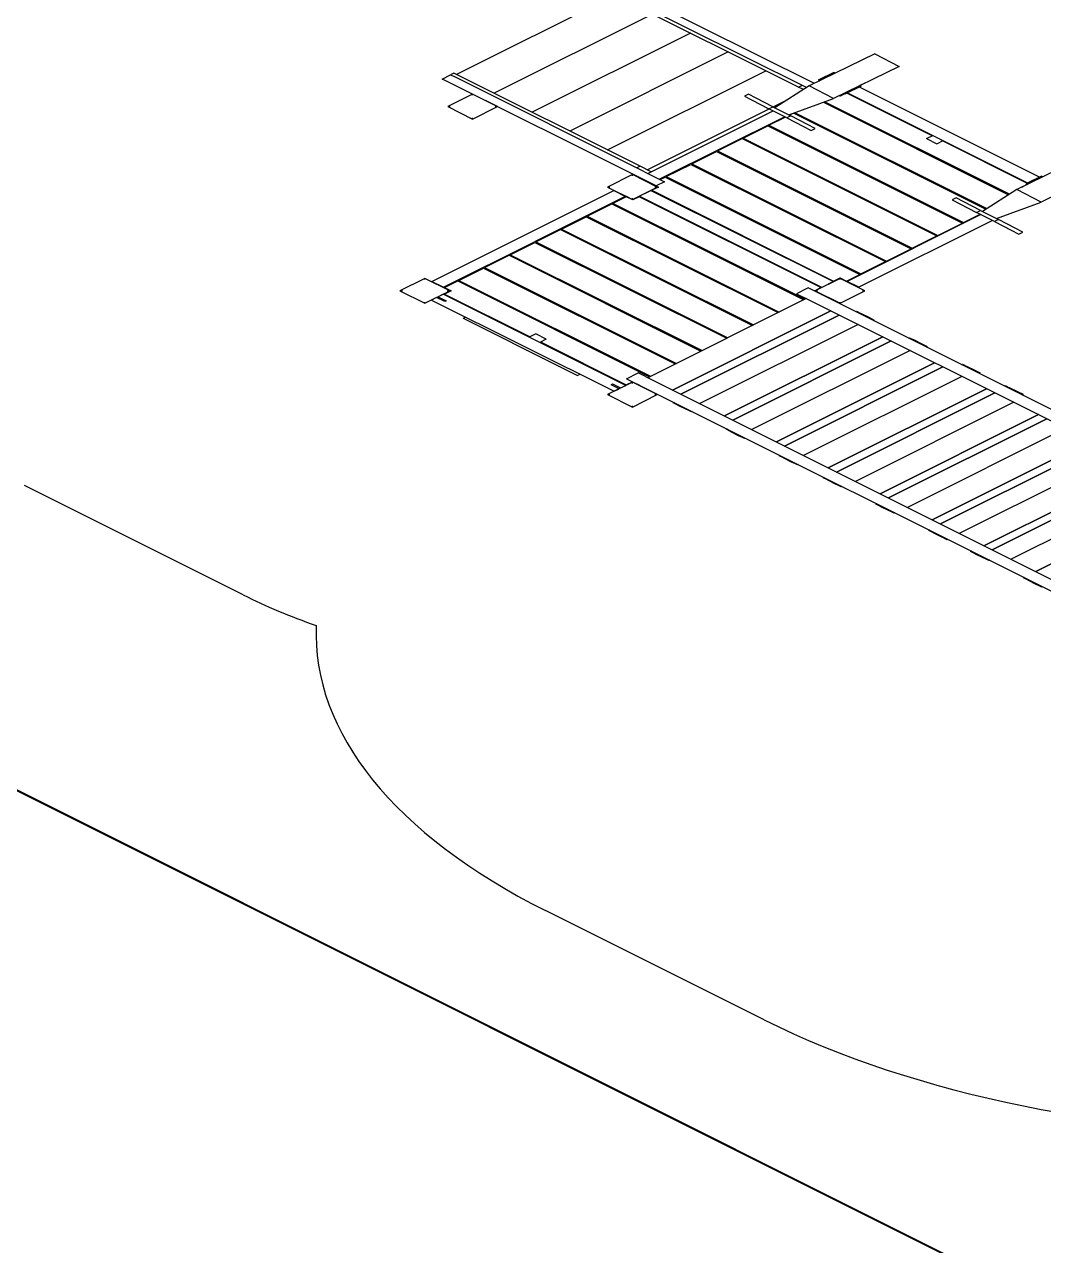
# Model space of a CAD drawing. Header units: millimetres. Extents: x 29838256 to 30236675, y -914750 to -833241.
# Drawn here: x 29965117 to 29967895, y -841196 to -837868 of the extents above; entities that cross this region are included whole.
import ezdxf

# ---------------------------------------------------------------- set-up
doc = ezdxf.new("R2010")
doc.units = ezdxf.units.MM
doc.header["$LTSCALE"] = 600
doc.header["$MEASUREMENT"] = 0
doc.layers.add('e-plan', color=9, linetype='CONTINUOUS')

msp = doc.modelspace()

# ---------------------------------------------------------------- linework, layer by layer
at = {"layer": 'e-plan', "extrusion": (0, -0.866025, 0.5)}
for p, q in [((29967269.9, -838028.3, 36301.1), (29966760.4, -837773.5, 36742.3)), ((29966726.1, -837788.2, 36716.8), (29966294.7, -838004, 36343.2)), ((29967226.8, -838038.6, 36283.2), (29966719.2, -837784.8, 36722.8)), ((29967248.1, -838040, 36280.7), (29966737.8, -837784.9, 36722.7)), ((29966829.1, -837839.7, 36627.6), (29966397.7, -838055.4, 36254)), ((29966932.1, -837891.2, 36538.5), (29966500.7, -838106.9, 36164.8)), ((29967035.1, -837942.7, 36449.3), (29966603.7, -838158.4, 36075.7)), ((29967434.6, -837947.9, 36440.3), (29967255.6, -838035.2, 36289)), ((29967434.6, -837947.9, 36440.3), (29967500.9, -837981.9, 36381.4)), ((29966256, -838016.4, 36321.6), (29966278.6, -838005.1, 36341.2)), ((29966287.8, -838000.5, 36349.2), (29966278.6, -838005.1, 36341.2)), ((29966278.6, -838005.1, 36341.2), (29966288, -838009.8, 36333.1)), ((29966795.4, -838254.3, 35909.6), (29966287.8, -838000.5, 36349.2)), ((29966806.9, -838269.2, 35883.7), (29966288, -838009.8, 36333.1)), ((29966706.6, -838209.9, 35986.5), (29967138, -837994.2, 36360.1)), ((29967323.3, -837998.3, 36352.9), (29967280.4, -838019.3, 36316.6)), ((29967500.9, -837981.9, 36381.4), (29967322, -838069.2, 36230.1)), ((29967327.2, -838000.3, 36349.5), (29967323.3, -837998.3, 36352.9)), ((29966265.3, -838021.1, 36313.5), (29966256, -838016.4, 36321.6)), ((29966784.3, -838280.5, 35864.1), (29966265.3, -838021.1, 36313.5)), ((29967255.6, -838035.2, 36289), (29967162.2, -838094.8, 36185.9)), ((29967226.8, -838038.6, 36283.2), (29967236, -838034, 36291.2)), ((29967240, -838045.2, 36271.8), (29967226.8, -838038.6, 36283.2)), ((29967322, -838069.2, 36230.1), (29967255.6, -838035.2, 36289)), ((29967280.4, -838019.3, 36316.6), (29967284.2, -838021.2, 36313.2)), ((29967397.4, -838036.3, 36287.2), (29967354.4, -838057.2, 36250.9)), ((29967883.3, -838283.7, 35858.6), (29967392.8, -838038.5, 36283.4)), ((29967397.4, -838036.3, 36287.2), (29967393.6, -838034.3, 36290.6)), ((29967407.1, -838027.9, 36301.6), (29967394, -838034.5, 36290.3)), ((29967406.8, -838027.8, 36301.9), (29967407.1, -838027.9, 36301.6)), ((29966338.5, -838057.7, 36250.1), (29966270.7, -838091.6, 36191.4)), ((29966406.4, -838091.6, 36191.4), (29966338.5, -838057.7, 36250.1)), ((29967090.6, -838058.1, 36249.4), (29967079.9, -838063.3, 36240.3)), ((29967079.9, -838063.3, 36240.3), (29967100.8, -838074.1, 36221.7)), ((29967111.6, -838068.8, 36230.8), (29967090.6, -838058.1, 36249.4)), ((29967100.8, -838074.1, 36221.7), (29967146.2, -838097.3, 36181.5)), ((29967157, -838092.1, 36190.5), (29967111.6, -838068.8, 36230.8)), ((29967157.4, -838092.3, 36190.1), (29967197.3, -838072.4, 36224.7)), ((29967200.6, -838114.5, 36151.8), (29967322, -838069.2, 36230.1)), ((29967294.5, -838079.5, 36212.4), (29967799.3, -838331.9, 35775.2)), ((29967801.8, -838330.3, 35778), (29967297.7, -838078.3, 36214.5)), ((29967339.9, -838063.3, 36240.4), (29967337, -838061.9, 36242.9)), ((29967340.6, -838063, 36241), (29967337.8, -838061.5, 36243.5)), ((29967339.9, -838061.5, 36243.4), (29967338.8, -838061, 36244.4)), ((29967351.6, -838055.7, 36253.5), (29967339.9, -838061.5, 36243.4)), ((29967353.3, -838056.6, 36252), (29967339.9, -838063.3, 36240.4)), ((29967350.6, -838055.2, 36254.3), (29967354.4, -838057.2, 36250.9)), ((29967591, -838171.2, 36053.6), (29967358.8, -838055.1, 36254.6)), ((29967360.6, -838054.2, 36256.2), (29967851.1, -838299.4, 35831.4)), ((29966270.7, -838091.6, 36191.4), (29966338.5, -838125.5, 36132.6)), ((29966338.5, -838125.5, 36132.6), (29966406.4, -838091.6, 36191.4)), ((29966814.5, -838263.8, 35893.1), (29967146.8, -838097.6, 36180.9)), ((29966816.2, -838273.9, 35875.6), (29967157.7, -838103.2, 36171.3)), ((29966825.1, -838269.1, 35883.9), (29967157.3, -838103, 36171.6)), ((29967146.2, -838097.3, 36181.5), (29967157, -838092.1, 36190.5)), ((29967195.1, -838122.4, 36138.1), (29967146.2, -838097.3, 36181.5)), ((29967157, -838092.1, 36190.5), (29967205.9, -838117.1, 36147.1)), ((29967162.2, -838094.8, 36185.9), (29967200.6, -838114.5, 36151.8)), ((29967167.9, -838097.7, 36180.8), (29967167.9, -838097.7, 36180.8)), ((29967168.3, -838097.9, 36180.5), (29967168.3, -838097.9, 36180.5)), ((29967201.4, -838114.9, 36151.1), (29967207.2, -838112, 36156)), ((29967214.2, -838109.4, 36160.6), (29967737.7, -838371.1, 35707.3)), ((29967217.5, -838108.2, 36162.7), (29967740.2, -838369.5, 35710)), ((29967307, -838082.9, 36206.4), (29967304.2, -838084.3, 36204)), ((29967189.1, -838119.3, 36143.4), (29966848.1, -838289.8, 35848.1)), ((29967076.1, -838177.5, 36042.5), (29967143.3, -838143.9, 36100.7)), ((29967143.3, -838143.9, 36100.7), (29967673.8, -838409.1, 35641.4)), ((29967146.2, -838142.5, 36103.2), (29967190.8, -838120.2, 36141.9)), ((29967146.2, -838142.5, 36103.2), (29967676.6, -838407.7, 35643.8)), ((29967205.9, -838117.1, 36147.1), (29967195.1, -838122.4, 36138.1)), ((29967195.1, -838122.4, 36138.1), (29967240.5, -838145.6, 36097.8)), ((29967199.7, -838114, 36152.6), (29967199.7, -838114, 36152.6)), ((29967251.3, -838140.4, 36106.8), (29967205.9, -838117.1, 36147.1)), ((29967237, -838117.9, 36145.8), (29967234.1, -838119.3, 36143.4)), ((29967240.5, -838145.6, 36097.8), (29967261.5, -838156.4, 36079.2)), ((29967272.2, -838151.1, 36088.3), (29967251.3, -838140.4, 36106.8)), ((29967006.1, -838212.5, 35981.9), (29967073.3, -838178.9, 36040.1)), ((29967073.3, -838178.9, 36040.1), (29967603.7, -838444.1, 35580.8)), ((29967076.1, -838177.5, 36042.5), (29967606.6, -838442.7, 35583.2)), ((29967167, -838152.9, 36085.2), (29967164.1, -838154.3, 36082.7)), ((29967261.5, -838156.4, 36079.2), (29967272.2, -838151.1, 36088.3)), ((29967575.4, -838178.9, 36040.1), (29967592.8, -838170.3, 36055.1)), ((29967575.4, -838178.9, 36040.1), (29967603.7, -838193.1, 36015.6)), ((29967006.1, -838212.5, 35981.9), (29967536.6, -838477.7, 35522.6)), ((29967096.9, -838187.9, 36024.5), (29967094.1, -838189.3, 36022.1)), ((29967603.7, -838193.1, 36015.6), (29967621.1, -838184.4, 36030.6)), ((29967849.3, -838300.3, 35829.9), (29967619.3, -838185.3, 36029.1)), ((29966936.1, -838247.5, 35921.3), (29967003.3, -838214, 35979.5)), ((29967003.3, -838214, 35979.5), (29967533.7, -838479.2, 35520.1)), ((29967026.9, -838222.9, 35963.9), (29967024.1, -838224.3, 35961.5)), ((29968000.3, -838230.4, 35950.9), (29967821.4, -838317.7, 35799.7)), ((29966774.2, -838276.9, 35870.4), (29966706.3, -838310.8, 35811.6)), ((29966842, -838310.8, 35811.6), (29966774.2, -838276.9, 35870.4)), ((29966795.4, -838254.3, 35909.6), (29966786.2, -838258.9, 35901.6)), ((29966825.4, -838269.3, 35883.6), (29966795.4, -838254.3, 35909.6)), ((29966806.9, -838269.2, 35883.7), (29966861.3, -838296.4, 35836.7)), ((29966866.1, -838282.6, 35860.6), (29966933.3, -838249, 35918.8)), ((29966933.3, -838249, 35918.8), (29967463.7, -838514.2, 35459.5)), ((29966936.1, -838247.5, 35921.3), (29967466.5, -838512.7, 35461.9)), ((29966956.9, -838257.9, 35903.3), (29966954.1, -838259.4, 35900.8)), ((29968066.7, -838264.4, 35892), (29967887.8, -838351.7, 35740.8)), ((29966706.3, -838310.8, 35811.6), (29966774.2, -838344.8, 35752.9)), ((29966774.2, -838344.8, 35752.9), (29966842, -838310.8, 35811.6)), ((29966838.6, -838307.7, 35817.1), (29966784.3, -838280.5, 35864.1)), ((29966792.2, -838285.9, 35854.8), (29966793.6, -838285.2, 35856)), ((29966824, -838301.8, 35827.3), (29966792.2, -838285.9, 35854.8)), ((29966825.4, -838301.1, 35828.5), (29966824, -838301.8, 35827.3)), ((29966844.2, -838311.2, 35811), (29966824.7, -838301.5, 35827.9)), ((29966844.9, -838310.8, 35811.6), (29966827.2, -838319.7, 35796.3)), ((29966861.3, -838296.4, 35836.7), (29966838.6, -838307.7, 35817.1)), ((29966838.6, -838307.7, 35817.1), (29966844.9, -838310.8, 35811.6)), ((29966849.8, -838290.7, 35846.6), (29966863.3, -838284, 35858.2)), ((29966863.3, -838284, 35858.2), (29967393.7, -838549.2, 35398.8)), ((29966866.1, -838282.6, 35860.6), (29967396.5, -838547.8, 35401.3)), ((29966886.9, -838292.9, 35842.6), (29966884.1, -838294.4, 35840.2)), ((29967835, -838310.8, 35811.7), (29967849.6, -838303.5, 35824.3)), ((29967835.3, -838311, 35811.4), (29967835, -838310.8, 35811.7)), ((29967835.7, -838310.5, 35812.3), (29967836, -838310.6, 35812)), ((29967889.1, -838280.9, 35863.6), (29967846.2, -838301.8, 35827.3)), ((29967846.2, -838301.8, 35827.3), (29967850, -838303.8, 35823.9)), ((29967893, -838282.8, 35860.2), (29967889.1, -838280.9, 35863.6)), ((29966227.5, -838568.3, 35365.7), (29966723.2, -838320.4, 35795.1)), ((29966259.3, -838584.2, 35338.2), (29966755.1, -838336.3, 35767.5)), ((29966756.1, -838336.1, 35767.9), (29966259.6, -838584.3, 35337.9)), ((29966757.2, -838337.4, 35765.7), (29966721.1, -838355.4, 35734.5)), ((29966723.2, -838320.4, 35795.1), (29966724.3, -838319.9, 35796)), ((29966723.2, -838320.4, 35795.1), (29966755.1, -838336.3, 35767.5)), ((29966724.3, -838319.9, 35796), (29966756.1, -838335.8, 35768.5)), ((29966756.1, -838335.8, 35768.5), (29966755.1, -838336.3, 35767.5)), ((29966775.6, -838345.9, 35751), (29966756.1, -838336.1, 35767.9)), ((29966774.9, -838346.2, 35750.4), (29966757.2, -838337.4, 35765.7)), ((29966792.6, -838337.4, 35765.7), (29966774.9, -838346.2, 35750.4)), ((29966792.2, -838335.8, 35768.5), (29966824, -838319.9, 35796)), ((29967290.1, -838584.7, 35337.3), (29966792.2, -838335.8, 35768.5)), ((29967287.6, -838584.9, 35337), (29966792.6, -838337.4, 35765.7)), ((29966824, -838319.9, 35796), (29967321.9, -838568.8, 35364.8)), ((29966827.2, -838319.7, 35796.3), (29967322.3, -838567.2, 35367.6)), ((29967656.4, -838340.6, 35760.1), (29967645.7, -838345.9, 35751)), ((29967645.7, -838345.9, 35751), (29967666.6, -838356.6, 35732.4)), ((29967677.4, -838351.4, 35741.5), (29967656.4, -838340.6, 35760.1)), ((29967821.4, -838317.7, 35799.7), (29967728, -838377.3, 35696.5)), ((29967793, -838328.7, 35780.7), (29967795.8, -838327.3, 35783.1)), ((29967887.8, -838351.7, 35740.8), (29967821.4, -838317.7, 35799.7)), ((29966651.1, -838390.4, 35673.8), (29966718.3, -838356.8, 35732)), ((29966718.3, -838356.8, 35732), (29967241, -838618.2, 35279.3)), ((29967243.9, -838616.8, 35281.8), (29966721.1, -838355.4, 35734.5)), ((29966741.9, -838365.8, 35716.5), (29966739.1, -838367.2, 35714)), ((29967666.6, -838356.6, 35732.4), (29967712, -838379.9, 35692.1)), ((29967722.8, -838374.6, 35701.2), (29967677.4, -838351.4, 35741.5)), ((29967712, -838379.9, 35692.1), (29967722.8, -838374.6, 35701.2)), ((29967722.8, -838374.6, 35701.2), (29967771.7, -838399.7, 35657.8)), ((29967723, -838363.7, 35720), (29967725.8, -838362.3, 35722.5)), ((29967728, -838377.3, 35696.5), (29967766.4, -838397, 35662.4)), ((29967766.4, -838397, 35662.4), (29967887.8, -838351.7, 35740.8)), ((29966581.1, -838425.4, 35613.2), (29966648.3, -838391.8, 35671.4)), ((29966648.3, -838391.8, 35671.4), (29967171, -838653.2, 35218.7)), ((29966651.1, -838390.4, 35673.8), (29967173.8, -838651.8, 35221.1)), ((29966671.9, -838400.8, 35655.8), (29966669.1, -838402.2, 35653.4)), ((29967723.8, -838385.9, 35681.7), (29967359.1, -838568.3, 35365.8)), ((29967755.2, -838402, 35653.8), (29967390.9, -838584.2, 35338.2)), ((29967606.6, -838442.7, 35583.2), (29967673.8, -838409.1, 35641.4)), ((29967653, -838398.7, 35659.4), (29967655.8, -838397.3, 35661.8)), ((29967676.6, -838407.7, 35643.8), (29967722, -838385, 35683.2)), ((29967760.9, -838404.9, 35648.7), (29967712, -838379.9, 35692.1)), ((29967732.7, -838379.7, 35692.4), (29967732.7, -838379.7, 35692.4)), ((29967734.4, -838380.6, 35690.8), (29967734.4, -838380.6, 35690.8)), ((29967771.7, -838399.7, 35657.8), (29967760.9, -838404.9, 35648.7)), ((29967760.9, -838404.9, 35648.7), (29967806.3, -838428.2, 35608.4)), ((29967765.8, -838396.7, 35663), (29967765.8, -838396.7, 35662.9)), ((29967817.1, -838422.9, 35617.5), (29967771.7, -838399.7, 35657.8)), ((29966511.1, -838460.4, 35552.6), (29966578.3, -838426.8, 35610.7)), ((29966578.3, -838426.8, 35610.7), (29967101, -838688.2, 35158.1)), ((29966581.1, -838425.4, 35613.2), (29967103.8, -838686.8, 35160.5)), ((29966601.9, -838435.8, 35595.2), (29966599.1, -838437.2, 35592.7)), ((29967536.6, -838477.7, 35522.6), (29967603.7, -838444.1, 35580.8)), ((29967583, -838433.7, 35598.8), (29967585.8, -838432.3, 35601.2)), ((29967806.3, -838428.2, 35608.4), (29967827.3, -838438.9, 35589.8)), ((29967838, -838433.7, 35598.9), (29967817.1, -838422.9, 35617.5)), ((29967827.3, -838438.9, 35589.8), (29967838, -838433.7, 35598.9)), ((29966441.1, -838495.4, 35491.9), (29966508.3, -838461.8, 35550.1)), ((29966508.3, -838461.8, 35550.1), (29967031, -838723.2, 35097.4)), ((29966511.1, -838460.4, 35552.6), (29967033.8, -838721.8, 35099.9)), ((29966531.9, -838470.8, 35534.6), (29966529.1, -838472.2, 35532.1)), ((29967512.9, -838468.8, 35538.1), (29967515.8, -838467.3, 35540.6)), ((29966371.1, -838530.4, 35431.3), (29966438.2, -838496.8, 35489.5)), ((29966438.2, -838496.8, 35489.5), (29966961, -838758.2, 35036.8)), ((29966441.1, -838495.4, 35491.9), (29966963.8, -838756.8, 35039.2)), ((29966461.9, -838505.8, 35473.9), (29966459, -838507.2, 35471.5)), ((29967442.9, -838503.8, 35477.5), (29967445.8, -838502.4, 35479.9)), ((29967466.5, -838512.7, 35461.9), (29967533.7, -838479.2, 35520.1)), ((29966301, -838565.4, 35370.6), (29966368.2, -838531.9, 35428.8)), ((29966368.2, -838531.9, 35428.8), (29966891, -838793.2, 34976.2)), ((29966371.1, -838530.4, 35431.3), (29966893.8, -838791.8, 34978.6)), ((29966391.9, -838540.8, 35413.3), (29966389, -838542.3, 35410.8)), ((29967372.9, -838538.8, 35416.8), (29967375.7, -838537.4, 35419.3)), ((29967396.5, -838547.8, 35401.3), (29967463.7, -838514.2, 35459.5)), ((29966208.4, -838559.8, 35380.4), (29966140.5, -838593.7, 35321.6)), ((29966276.3, -838593.7, 35321.6), (29966208.4, -838559.8, 35380.4)), ((29966226.4, -838568.8, 35364.8), (29966227.5, -838568.3, 35365.7)), ((29966258.3, -838584.7, 35337.3), (29966226.4, -838568.8, 35364.8)), ((29966227.5, -838568.3, 35365.7), (29966259.3, -838584.2, 35338.2)), ((29966262.1, -838584.9, 35337), (29966298.2, -838566.9, 35368.2)), ((29966298.2, -838566.9, 35368.2), (29966821, -838828.2, 34915.5)), ((29966301, -838565.4, 35370.6), (29966823.8, -838826.8, 34918)), ((29966321.8, -838575.8, 35352.6), (29966319, -838577.3, 35350.2)), ((29967340, -838559.8, 35380.4), (29967272.1, -838593.7, 35321.7)), ((29967321.9, -838568.8, 35364.8), (29967290.1, -838584.7, 35337.3)), ((29967322.3, -838567.2, 35367.6), (29967340, -838558.4, 35382.9)), ((29967339.3, -838558.7, 35382.3), (29967358.7, -838568.4, 35365.5)), ((29967340, -838558.4, 35382.9), (29967357.6, -838567.2, 35367.6)), ((29967407.8, -838593.7, 35321.7), (29967340, -838559.8, 35380.4)), ((29967357.6, -838567.2, 35367.6), (29967393.7, -838549.2, 35398.8)), ((29967358, -838568.8, 35364.8), (29967359.1, -838568.3, 35365.8)), ((29967389.8, -838584.7, 35337.3), (29967358, -838568.8, 35364.8)), ((29967390.9, -838584.2, 35338.2), (29967359.1, -838568.3, 35365.8)), ((29970263.9, -842540.6, 28485.4), (29962370.1, -838593.7, 35321.7)), ((29970266.2, -842539.4, 28487.5), (29962372.4, -838592.5, 35323.8)), ((29966140.5, -838593.7, 35321.6), (29966208.4, -838627.7, 35262.9)), ((29966208.4, -838627.7, 35262.9), (29966276.3, -838593.7, 35321.6)), ((29966226.4, -838618.7, 35278.5), (29966258.3, -838602.8, 35306)), ((29966240.6, -838611.9, 35290.1), (29966226.8, -838618.8, 35278.2)), ((29966262.5, -838622.9, 35271.1), (29966240.6, -838611.9, 35290.1)), ((29966258.6, -838602.9, 35305.7), (29966244.8, -838609.8, 35293.8)), ((29966244.8, -838609.8, 35293.8), (29966266.7, -838620.8, 35274.8)), ((29966259.3, -838584.2, 35338.2), (29966258.3, -838584.7, 35337.3)), ((29966258.3, -838602.8, 35306), (29966258.6, -838602.9, 35305.7)), ((29966755.8, -838851.5, 34875.2), (29966258.6, -838602.9, 35305.7)), ((29966279.1, -838594.1, 35321), (29966259.6, -838584.3, 35337.9)), ((29966262.1, -838584.9, 35337), (29966279.8, -838593.7, 35321.6)), ((29966279.8, -838593.7, 35321.6), (29966262.1, -838602.6, 35306.3)), ((29966262.1, -838602.6, 35306.3), (29966495.2, -838719.1, 35104.5)), ((29967253.2, -838585.8, 35335.5), (29967221.4, -838601.7, 35307.9)), ((29967221.4, -838601.7, 35307.9), (29967241.2, -838611.6, 35290.7)), ((29967227.9, -838611.6, 35290.7), (29967230.8, -838610.2, 35293.1)), ((29968545.3, -839263.6, 34161.4), (29967241.2, -838611.6, 35290.7)), ((29967273, -838595.7, 35318.3), (29967253.2, -838585.8, 35335.5)), ((29967269.9, -838593.7, 35321.7), (29967287.6, -838584.9, 35337)), ((29967287.6, -838602.6, 35306.4), (29967269.9, -838593.7, 35321.7)), ((29967270.7, -838593.4, 35322.3), (29967289.7, -838602.9, 35305.7)), ((29967272.1, -838593.7, 35321.7), (29967340, -838627.7, 35262.9)), ((29968577.2, -839247.7, 34188.9), (29967273, -838595.7, 35318.3)), ((29967287.6, -838602.6, 35306.4), (29967287.2, -838602.8, 35306)), ((29967288.6, -838603.5, 35304.8), (29967290.1, -838602.7, 35306)), ((29967290.1, -838602.7, 35306), (29967321.9, -838618.7, 35278.5)), ((29967340, -838627.7, 35262.9), (29967407.8, -838593.7, 35321.7)), ((29967390.9, -838584.2, 35338.2), (29967389.8, -838584.7, 35337.3)), ((29966226.8, -838618.8, 35278.2), (29966226.4, -838618.7, 35278.5)), ((29966226.8, -838618.8, 35278.2), (29966724, -838867.4, 34847.6)), ((29966266.7, -838620.8, 35274.8), (29966262.5, -838622.9, 35271.1)), ((29967247.7, -838614.8, 35285.1), (29966816.3, -838830.5, 34911.5)), ((29967157.9, -838646.6, 35230), (29967160.8, -838645.2, 35232.5)), ((29967321.9, -838618.7, 35278.5), (29967320.5, -838619.4, 35277.2)), ((29966313, -838668.7, 35191.7), (29966319.8, -838665.3, 35197.6)), ((29966313, -838668.7, 35191.7), (29966578.6, -838801.5, 34961.7)), ((29967314.9, -838648.4, 35226.9), (29966883.5, -838864.1, 34853.3)), ((29966883.5, -838864.1, 34853.3), (29967314.9, -838648.4, 35226.9)), ((29967337.5, -838659.7, 35207.3), (29966906.1, -838875.5, 34833.7)), ((29966906.1, -838875.5, 34833.7), (29967337.5, -838659.7, 35207.3)), ((29967382.6, -838650.5, 35223.4), (29967384.7, -838649.4, 35225.3)), ((29967384.7, -838649.4, 35225.3), (29967396.8, -838655.4, 35214.8)), ((29967396.8, -838655.4, 35214.8), (29967394.7, -838656.5, 35212.9)), ((29967419.5, -838666.8, 35195.2), (29967396.8, -838655.4, 35214.8)), ((29967419.5, -838666.8, 35195.2), (29967417.3, -838667.8, 35193.3)), ((29967434.3, -838674.2, 35182.3), (29967419.5, -838666.8, 35195.2)), ((29967432.2, -838675.2, 35180.5), (29967434.3, -838674.2, 35182.3)), ((29966510.5, -838711.4, 35117.8), (29966493.1, -838720.2, 35102.7)), ((29966538.8, -838725.6, 35093.3), (29966510.5, -838711.4, 35117.8)), ((29967389.1, -838685.6, 35162.6), (29966957.7, -838901.3, 34789)), ((29967087.9, -838681.6, 35169.4), (29967090.7, -838680.2, 35171.9)), ((29966538.8, -838725.6, 35093.3), (29966521.4, -838734.3, 35078.2)), ((29966523.5, -838733.2, 35080), (29966757.2, -838850.1, 34877.6)), ((29967017.9, -838716.6, 35108.8), (29967020.7, -838715.2, 35111.2)), ((29967024.9, -838934.9, 34730.8), (29967456.3, -838719.1, 35104.4)), ((29967456.3, -838719.1, 35104.4), (29967024.9, -838934.9, 34730.8)), ((29967479, -838730.5, 35084.8), (29967047.6, -838946.2, 34711.2)), ((29967047.6, -838946.2, 34711.2), (29967479, -838730.5, 35084.8)), ((29967526.9, -838722.6, 35098.4), (29967529, -838721.5, 35100.3)), ((29967529, -838721.5, 35100.3), (29967541.1, -838727.6, 35089.8)), ((29967541.1, -838727.6, 35089.8), (29967539, -838728.6, 35088)), ((29967563.7, -838738.9, 35070.2), (29967541.1, -838727.6, 35089.8)), ((29967563.7, -838738.9, 35070.2), (29967561.6, -838740, 35068.4)), ((29967578.6, -838746.3, 35057.4), (29967563.7, -838738.9, 35070.2)), ((29966947.9, -838751.7, 35048.1), (29966950.7, -838750.2, 35050.6)), ((29967530.6, -838756.3, 35040.1), (29967099.2, -838972, 34666.5)), ((29967576.5, -838747.4, 35055.5), (29967578.6, -838746.3, 35057.4)), ((29966578.6, -838801.5, 34961.7), (29966624.2, -838824.3, 34922.3)), ((29966877.9, -838786.7, 34987.5), (29966880.7, -838785.2, 34989.9)), ((29967166.4, -839005.6, 34608.3), (29967597.8, -838789.9, 34981.9)), ((29967597.8, -838789.9, 34981.9), (29967166.4, -839005.6, 34608.3)), ((29967189, -839016.9, 34588.7), (29967620.4, -838801.2, 34962.3)), ((29967620.4, -838801.2, 34962.3), (29967189, -839016.9, 34588.7)), ((29967671.2, -838794.8, 34973.5), (29967673.3, -838793.7, 34975.3)), ((29967673.3, -838793.7, 34975.3), (29967685.4, -838799.7, 34964.9)), ((29967685.4, -838799.7, 34964.9), (29967683.3, -838800.8, 34963)), ((29967708, -838811, 34945.3), (29967685.4, -838799.7, 34964.9)), ((29967708, -838811, 34945.3), (29967705.9, -838812.1, 34943.4)), ((29967722.9, -838818.5, 34932.4), (29967708, -838811, 34945.3)), ((29966624.2, -838824.3, 34922.3), (29966631, -838820.9, 34928.1)), ((29966774.2, -838842.7, 34890.4), (29966706.3, -838876.6, 34831.7)), ((29966757.2, -838850.1, 34877.6), (29966774.5, -838841.5, 34892.6)), ((29966758.2, -838833.3, 34906.7), (29966790, -838817.4, 34934.3)), ((29966758.2, -838833.3, 34906.7), (29966778, -838843.2, 34889.6)), ((29966774.2, -838841.6, 34892.3), (29966793.3, -838851.2, 34875.8)), ((29966842, -838876.6, 34831.7), (29966774.2, -838842.7, 34890.4)), ((29966778, -838843.2, 34889.6), (29968082.1, -839495.3, 33760.2)), ((29966809.8, -838827.3, 34917.1), (29966790, -838817.4, 34934.3)), ((29966807.9, -838821.7, 34926.9), (29966810.7, -838820.3, 34929.3)), ((29966809.8, -838827.3, 34917.1), (29968113.9, -839479.3, 33787.7)), ((29967672, -838827, 34917.6), (29967240.6, -839042.7, 34544)), ((29967720.7, -838819.5, 34930.6), (29967722.9, -838818.5, 34932.4)), ((29966706.3, -838876.6, 34831.7), (29966774.2, -838910.6, 34772.9)), ((29966715.8, -838849.6, 34878.5), (29966720.1, -838847.4, 34882.2)), ((29966737.8, -838860.5, 34859.5), (29966715.8, -838849.6, 34878.5)), ((29966720.1, -838847.4, 34882.2), (29966742, -838858.4, 34863.2)), ((29966724, -838867.4, 34847.6), (29966737.8, -838860.5, 34859.5)), ((29966724.3, -838867.6, 34847.3), (29966724, -838867.4, 34847.6)), ((29966756.2, -838851.7, 34874.9), (29966724.3, -838867.6, 34847.3)), ((29966742, -838858.4, 34863.2), (29966755.8, -838851.5, 34875.2)), ((29966755.8, -838851.5, 34875.2), (29966756.2, -838851.7, 34874.9)), ((29966774.2, -838910.6, 34772.9), (29966842, -838876.6, 34831.7)), ((29966792.2, -838851.7, 34874.9), (29966793.6, -838851, 34876)), ((29966824.1, -838867.6, 34847.3), (29966792.2, -838851.7, 34874.9)), ((29966825.4, -838866.9, 34848.5), (29966824.1, -838867.6, 34847.3)), ((29967307.8, -839076.3, 34485.8), (29967739.2, -838860.6, 34859.4)), ((29967739.2, -838860.6, 34859.4), (29967307.8, -839076.3, 34485.8)), ((29967761.9, -838871.9, 34839.8), (29967330.5, -839087.6, 34466.2)), ((29967330.5, -839087.6, 34466.2), (29967761.9, -838871.9, 34839.8)), ((29967787.8, -838853.1, 34872.5), (29967789.9, -838852, 34874.3)), ((29967789.9, -838852, 34874.3), (29967802.1, -838858.1, 34863.8)), ((29967802.1, -838858.1, 34863.8), (29967799.9, -838859.1, 34862)), ((29967824.7, -838869.4, 34844.2), (29967802.1, -838858.1, 34863.8)), ((29967824.7, -838869.4, 34844.2), (29967822.6, -838870.4, 34842.4)), ((29967839.5, -838876.8, 34831.4), (29967824.7, -838869.4, 34844.2)), ((29967837.4, -838877.9, 34829.5), (29967839.5, -838876.8, 34831.4)), ((29966887.5, -838898, 34794.7), (29966885.4, -838899, 34792.8)), ((29966897.5, -838905.1, 34782.4), (29966885.4, -838899, 34792.8)), ((29966897.5, -838905.1, 34782.4), (29966899.7, -838904, 34784.2)), ((29966897.5, -838905.1, 34782.4), (29966920.2, -838916.4, 34762.8)), ((29967813.5, -838897.7, 34795.1), (29967382.1, -839113.4, 34421.5)), ((29966920.2, -838916.4, 34762.8), (29966922.3, -838915.4, 34764.6)), ((29966935, -838923.8, 34749.9), (29966920.2, -838916.4, 34762.8)), ((29966937.1, -838922.8, 34751.7), (29966935, -838923.8, 34749.9)), ((29967880.7, -838931.3, 34737), (29967449.3, -839147, 34363.3)), ((29967449.3, -839147, 34363.3), (29967880.7, -838931.3, 34737)), ((29967471.9, -839158.3, 34343.7), (29967903.3, -838942.6, 34717.4)), ((29967903.3, -838942.6, 34717.4), (29967471.9, -839158.3, 34343.7)), ((29967031.9, -838970.1, 34669.7), (29967029.7, -838971.2, 34667.9)), ((29967041.8, -838977.2, 34657.4), (29967029.7, -838971.2, 34667.9)), ((29967041.8, -838977.2, 34657.4), (29967043.9, -838976.2, 34659.2)), ((29967041.8, -838977.2, 34657.4), (29967064.4, -838988.6, 34637.8)), ((29967954.9, -838968.4, 34672.6), (29967523.5, -839184.1, 34299)), ((29967064.4, -838988.6, 34637.8), (29967066.6, -838987.5, 34639.6)), ((29967079.3, -838996, 34624.9), (29967064.4, -838988.6, 34637.8)), ((29967081.4, -838994.9, 34626.8), (29967079.3, -838996, 34624.9)), ((29967590.7, -839217.7, 34240.8), (29968022.1, -839002, 34614.5)), ((29968022.1, -839002, 34614.5), (29967590.7, -839217.7, 34240.8)), ((29967176.2, -839042.3, 34544.7), (29967174, -839043.4, 34542.9)), ((29967186.1, -839049.4, 34532.5), (29967174, -839043.4, 34542.9)), ((29968044.8, -839013.3, 34594.9), (29967613.4, -839229.1, 34221.2)), ((29967613.4, -839229.1, 34221.2), (29968044.8, -839013.3, 34594.9)), ((29968096.4, -839039.2, 34550.2), (29967665, -839254.9, 34176.5)), ((29967186.1, -839049.4, 34532.5), (29967188.2, -839048.3, 34534.3)), ((29967186.1, -839049.4, 34532.5), (29967208.7, -839060.7, 34512.9)), ((29967208.7, -839060.7, 34512.9), (29967210.8, -839059.6, 34514.7)), ((29967223.6, -839068.1, 34500), (29967208.7, -839060.7, 34512.9)), ((29967225.7, -839067.1, 34501.8), (29967223.6, -839068.1, 34500)), ((29968163.6, -839072.8, 34492), (29967732.2, -839288.5, 34118.4)), ((29967732.2, -839288.5, 34118.4), (29968163.6, -839072.8, 34492)), ((29967295.7, -839102, 34441.2), (29967293.6, -839103.1, 34439.4)), ((29967305.6, -839109.1, 34429), (29967293.6, -839103.1, 34439.4)), ((29967305.6, -839109.1, 34429), (29967307.7, -839108.1, 34430.8)), ((29967305.6, -839109.1, 34429), (29967328.2, -839120.4, 34409.4)), ((29967754.8, -839299.8, 34098.8), (29968186.2, -839084.1, 34472.4)), ((29968186.2, -839084.1, 34472.4), (29967754.8, -839299.8, 34098.8)), ((29968237.8, -839109.9, 34427.7), (29967806.4, -839325.6, 34054)), ((29965713.4, -839422.6, 33886), (29965117.2, -839124.5, 34402.3)), ((29967328.2, -839120.4, 34409.4), (29967330.3, -839119.4, 34411.2)), ((29967343.1, -839127.9, 34396.5), (29967328.2, -839120.4, 34409.4)), ((29967345.2, -839126.8, 34398.3), (29967343.1, -839127.9, 34396.5)), ((29968305, -839143.5, 34369.5), (29967873.6, -839359.2, 33995.9)), ((29967873.6, -839359.2, 33995.9), (29968305, -839143.5, 34369.5)), ((29967440, -839174.2, 34316.3), (29967437.8, -839175.2, 34314.5)), ((29967449.9, -839181.3, 34304), (29967437.8, -839175.2, 34314.5)), ((29967449.9, -839181.3, 34304), (29967452, -839180.2, 34305.8)), ((29967449.9, -839181.3, 34304), (29967472.5, -839192.6, 34284.4)), ((29967472.5, -839192.6, 34284.4), (29967474.7, -839191.5, 34286.2)), ((29967487.4, -839200, 34271.5), (29967472.5, -839192.6, 34284.4)), ((29967489.5, -839199, 34273.4), (29967487.4, -839200, 34271.5)), ((29967584.2, -839246.3, 34191.4), (29967582.1, -839247.4, 34189.5)), ((29967594.2, -839253.4, 34179), (29967582.1, -839247.4, 34189.5)), ((29967594.2, -839253.4, 34179), (29967596.3, -839252.4, 34180.9)), ((29967594.2, -839253.4, 34179), (29967616.8, -839264.7, 34159.4)), ((29967616.8, -839264.7, 34159.4), (29967619, -839263.7, 34161.3)), ((29967631.7, -839272.2, 34146.6), (29967616.8, -839264.7, 34159.4)), ((29967633.8, -839271.1, 34148.4), (29967631.7, -839272.2, 34146.6)), ((29967698, -839303.2, 34092.8), (29967695.9, -839304.3, 34091)), ((29967708, -839310.3, 34080.5), (29967695.9, -839304.3, 34091)), ((29967708, -839310.3, 34080.5), (29967710.1, -839309.3, 34082.3)), ((29967708, -839310.3, 34080.5), (29967730.6, -839321.6, 34060.9)), ((29967730.6, -839321.6, 34060.9), (29967732.7, -839320.6, 34062.7)), ((29967745.5, -839329.1, 34048), (29967730.6, -839321.6, 34060.9)), ((29967747.6, -839328, 34049.9), (29967745.5, -839329.1, 34048)), ((29967842.3, -839375.4, 33967.8), (29967840.2, -839376.4, 33966)), ((29967852.3, -839382.5, 33955.6), (29967840.2, -839376.4, 33966)), ((29967852.3, -839382.5, 33955.6), (29967854.4, -839381.4, 33957.4)), ((29967852.3, -839382.5, 33955.6), (29967874.9, -839393.8, 33936)), ((29967874.9, -839393.8, 33936), (29967877, -839392.7, 33937.8)), ((29967889.8, -839401.2, 33923.1), (29967874.9, -839393.8, 33936)), ((29967891.9, -839400.1, 33924.9), (29967889.8, -839401.2, 33923.1)), ((29967133.3, -840580.9, 31879.8), (29966537.1, -840282.8, 32396.2))]:
    msp.add_line(p, q, dxfattribs=at)
for centre, radius, start, end in [((29966420.5, -387788, 743904.3), 1500.2, 135.0012, 183.6703), ((29966774.9, -389303.6, 743904.3), 1501.2, 225.0012, 234.9294), ((29968046.5, -390576, 743904.3), 2134.7, 178.8266, 225.0012), ((29968642.8, -391172.2, 743904.3), 2134.7, 225.0012, 315.0012)]:
    msp.add_arc(centre, radius, start, end, dxfattribs=at)
at = {"layer": 'e-plan'}
for points, knots in [([(29966338.5, -838060.9, 36244.5), (29966338.5, -838060.9, 36244.5), (29966338.5, -838060.9, 36244.5), (29966338.5, -838060.5, 36245.2), (29966338.5, -838060.2, 36245.8), (29966338.5, -838059, 36247.8), (29966338.5, -838058.4, 36248.8), (29966338.5, -838057.8, 36249.9), (29966338.5, -838057.7, 36250.1), (29966338.5, -838057.7, 36250.1)], [-0.054665, -0.054665, -0.054665, -0.054665, 0, 0, 2.886993, 2.886993, 9.76026, 9.76026, 14.748006, 14.748006, 14.748006, 14.748006]), ([(29966277.2, -838091.6, 36191.4), (29966277.2, -838091.6, 36191.4), (29966277.1, -838091.6, 36191.4), (29966276.4, -838091.6, 36191.4), (29966275.6, -838091.6, 36191.4), (29966273.4, -838091.6, 36191.4), (29966272.2, -838091.6, 36191.4), (29966270.9, -838091.6, 36191.4), (29966270.7, -838091.6, 36191.4), (29966270.7, -838091.6, 36191.4)], [-0.054665, -0.054665, -0.054665, -0.054665, 0, 0, 2.886993, 2.886993, 9.76026, 9.76026, 14.748006, 14.748006, 14.748006, 14.748006]), ([(29966399.8, -838091.6, 36191.4), (29966399.9, -838091.6, 36191.4), (29966399.9, -838091.6, 36191.4), (29966400.7, -838091.6, 36191.4), (29966401.4, -838091.6, 36191.4), (29966403.6, -838091.6, 36191.4), (29966404.8, -838091.6, 36191.4), (29966406.1, -838091.6, 36191.4), (29966406.4, -838091.6, 36191.4), (29966406.4, -838091.6, 36191.4)], [-0.054665, -0.054665, -0.054665, -0.054665, 0, 0, 2.886993, 2.886993, 9.76026, 9.76026, 14.748006, 14.748006, 14.748006, 14.748006]), ([(29966338.5, -838125.5, 36132.6), (29966338.5, -838125.5, 36132.6), (29966338.5, -838125.4, 36132.8), (29966338.5, -838124.8, 36133.9), (29966338.5, -838124.2, 36135), (29966338.5, -838123, 36136.9), (29966338.5, -838122.7, 36137.5), (29966338.5, -838122.3, 36138.2), (29966338.5, -838122.3, 36138.2), (29966338.5, -838122.3, 36138.2)], [20.558259, 20.558259, 20.558259, 20.558259, 24.227592, 24.227592, 29.284044, 29.284044, 31.407917, 31.407917, 31.448132, 31.448132, 31.448132, 31.448132]), ([(29966774.2, -838280.2, 35864.8), (29966774.2, -838280.2, 35864.8), (29966774.2, -838280.2, 35864.8), (29966774.2, -838279.8, 35865.5), (29966774.2, -838279.4, 35866.1), (29966774.2, -838278.3, 35868), (29966774.2, -838277.7, 35869.1), (29966774.2, -838277, 35870.2), (29966774.2, -838276.9, 35870.4), (29966774.2, -838276.9, 35870.4)], [-0.054665, -0.054665, -0.054665, -0.054665, 0, 0, 2.886993, 2.886993, 9.76026, 9.76026, 14.748006, 14.748006, 14.748006, 14.748006]), ([(29966712.8, -838310.8, 35811.6), (29966712.8, -838310.8, 35811.6), (29966712.8, -838310.8, 35811.6), (29966712, -838310.8, 35811.6), (29966711.3, -838310.8, 35811.6), (29966709, -838310.8, 35811.6), (29966707.8, -838310.8, 35811.6), (29966706.6, -838310.8, 35811.6), (29966706.3, -838310.8, 35811.6), (29966706.3, -838310.8, 35811.6)], [-0.054665, -0.054665, -0.054665, -0.054665, 0, 0, 2.886993, 2.886993, 9.76026, 9.76026, 14.748006, 14.748006, 14.748006, 14.748006]), ([(29966835.5, -838310.8, 35811.6), (29966835.5, -838310.8, 35811.6), (29966835.5, -838310.8, 35811.6), (29966836.3, -838310.8, 35811.6), (29966837, -838310.8, 35811.6), (29966839.3, -838310.8, 35811.6), (29966840.5, -838310.8, 35811.6), (29966841.8, -838310.8, 35811.6), (29966842, -838310.8, 35811.6), (29966842, -838310.8, 35811.6)], [-0.054665, -0.054665, -0.054665, -0.054665, 0, 0, 2.886993, 2.886993, 9.76026, 9.76026, 14.748006, 14.748006, 14.748006, 14.748006]), ([(29966774.2, -838344.8, 35752.9), (29966774.2, -838344.8, 35752.9), (29966774.2, -838344.6, 35753.1), (29966774.2, -838344, 35754.2), (29966774.2, -838343.4, 35755.2), (29966774.2, -838342.3, 35757.2), (29966774.2, -838341.9, 35757.8), (29966774.2, -838341.5, 35758.5), (29966774.2, -838341.5, 35758.5), (29966774.2, -838341.5, 35758.5)], [20.558259, 20.558259, 20.558259, 20.558259, 24.227592, 24.227592, 29.284044, 29.284044, 31.407917, 31.407917, 31.448132, 31.448132, 31.448132, 31.448132]), ([(29966208.4, -838563.1, 35374.8), (29966208.4, -838563.1, 35374.8), (29966208.4, -838563.1, 35374.8), (29966208.4, -838562.7, 35375.5), (29966208.4, -838562.3, 35376.1), (29966208.4, -838561.2, 35378.1), (29966208.4, -838560.6, 35379.1), (29966208.4, -838559.9, 35380.2), (29966208.4, -838559.8, 35380.4), (29966208.4, -838559.8, 35380.4)], [-0.054665, -0.054665, -0.054665, -0.054665, 0, 0, 2.886993, 2.886993, 9.76026, 9.76026, 14.748006, 14.748006, 14.748006, 14.748006]), ([(29967340, -838563.1, 35374.8), (29967340, -838563.1, 35374.8), (29967340, -838563, 35374.8), (29967340, -838562.7, 35375.5), (29967340, -838562.3, 35376.1), (29967340, -838561.2, 35378.1), (29967340, -838560.6, 35379.1), (29967340, -838559.9, 35380.2), (29967340, -838559.8, 35380.4), (29967340, -838559.8, 35380.4)], [-0.054665, -0.054665, -0.054665, -0.054665, 0, 0, 2.886993, 2.886993, 9.76026, 9.76026, 14.748006, 14.748006, 14.748006, 14.748006]), ([(29966147.1, -838593.7, 35321.6), (29966147, -838593.7, 35321.6), (29966147, -838593.7, 35321.6), (29966146.2, -838593.7, 35321.6), (29966145.5, -838593.7, 35321.6), (29966143.3, -838593.7, 35321.6), (29966142.1, -838593.7, 35321.6), (29966140.8, -838593.7, 35321.6), (29966140.5, -838593.7, 35321.6), (29966140.5, -838593.7, 35321.6)], [-0.054665, -0.054665, -0.054665, -0.054665, 0, 0, 2.886993, 2.886993, 9.76026, 9.76026, 14.748006, 14.748006, 14.748006, 14.748006]), ([(29966269.7, -838593.7, 35321.6), (29966269.8, -838593.7, 35321.6), (29966269.8, -838593.7, 35321.6), (29966270.6, -838593.7, 35321.6), (29966271.3, -838593.7, 35321.6), (29966273.5, -838593.7, 35321.6), (29966274.7, -838593.7, 35321.6), (29966276, -838593.7, 35321.6), (29966276.3, -838593.7, 35321.6), (29966276.3, -838593.7, 35321.6)], [-0.054665, -0.054665, -0.054665, -0.054665, 0, 0, 2.886993, 2.886993, 9.76026, 9.76026, 14.748006, 14.748006, 14.748006, 14.748006]), ([(29967278.6, -838593.7, 35321.7), (29967278.6, -838593.7, 35321.7), (29967278.6, -838593.7, 35321.7), (29967277.8, -838593.7, 35321.7), (29967277.1, -838593.7, 35321.7), (29967274.8, -838593.7, 35321.7), (29967273.6, -838593.7, 35321.7), (29967272.4, -838593.7, 35321.7), (29967272.1, -838593.7, 35321.7), (29967272.1, -838593.7, 35321.7)], [-0.054665, -0.054665, -0.054665, -0.054665, 0, 0, 2.886993, 2.886993, 9.76026, 9.76026, 14.748006, 14.748006, 14.748006, 14.748006]), ([(29967401.3, -838593.7, 35321.7), (29967401.3, -838593.7, 35321.7), (29967401.3, -838593.7, 35321.7), (29967402.1, -838593.7, 35321.7), (29967402.8, -838593.7, 35321.7), (29967405.1, -838593.7, 35321.7), (29967406.3, -838593.7, 35321.7), (29967407.5, -838593.7, 35321.7), (29967407.8, -838593.7, 35321.7), (29967407.8, -838593.7, 35321.7)], [-0.054665, -0.054665, -0.054665, -0.054665, 0, 0, 2.886993, 2.886993, 9.76026, 9.76026, 14.748006, 14.748006, 14.748006, 14.748006]), ([(29966208.4, -838627.7, 35262.9), (29966208.4, -838627.7, 35262.9), (29966208.4, -838627.5, 35263.1), (29966208.4, -838626.9, 35264.2), (29966208.4, -838626.3, 35265.2), (29966208.4, -838625.2, 35267.2), (29966208.4, -838624.8, 35267.8), (29966208.4, -838624.4, 35268.5), (29966208.4, -838624.4, 35268.5), (29966208.4, -838624.4, 35268.5)], [20.558259, 20.558259, 20.558259, 20.558259, 24.227592, 24.227592, 29.284044, 29.284044, 31.407917, 31.407917, 31.448132, 31.448132, 31.448132, 31.448132]), ([(29967340, -838627.7, 35262.9), (29967340, -838627.7, 35262.9), (29967340, -838627.5, 35263.1), (29967340, -838626.9, 35264.2), (29967340, -838626.3, 35265.3), (29967340, -838625.2, 35267.2), (29967340, -838624.8, 35267.8), (29967340, -838624.4, 35268.5), (29967340, -838624.4, 35268.5), (29967340, -838624.4, 35268.5)], [20.558259, 20.558259, 20.558259, 20.558259, 24.227592, 24.227592, 29.284044, 29.284044, 31.407917, 31.407917, 31.448132, 31.448132, 31.448132, 31.448132]), ([(29966774.2, -838846, 34884.8), (29966774.2, -838845.9, 34884.8), (29966774.2, -838845.9, 34884.8), (29966774.2, -838845.5, 34885.5), (29966774.2, -838845.2, 34886.1), (29966774.2, -838844.1, 34888.1), (29966774.2, -838843.5, 34889.1), (29966774.2, -838842.8, 34890.2), (29966774.2, -838842.7, 34890.4), (29966774.2, -838842.7, 34890.4)], [-0.054665, -0.054665, -0.054665, -0.054665, 0, 0, 2.886993, 2.886993, 9.76026, 9.76026, 14.748006, 14.748006, 14.748006, 14.748006]), ([(29966712.9, -838876.6, 34831.7), (29966712.8, -838876.6, 34831.7), (29966712.8, -838876.6, 34831.7), (29966712, -838876.6, 34831.7), (29966711.3, -838876.6, 34831.7), (29966709.1, -838876.6, 34831.7), (29966707.9, -838876.6, 34831.7), (29966706.6, -838876.6, 34831.7), (29966706.3, -838876.6, 34831.7), (29966706.3, -838876.6, 34831.7)], [-0.054665, -0.054665, -0.054665, -0.054665, 0, 0, 2.886993, 2.886993, 9.76026, 9.76026, 14.748006, 14.748006, 14.748006, 14.748006]), ([(29966835.5, -838876.6, 34831.7), (29966835.5, -838876.6, 34831.7), (29966835.6, -838876.6, 34831.7), (29966836.3, -838876.6, 34831.7), (29966837.1, -838876.6, 34831.7), (29966839.3, -838876.6, 34831.7), (29966840.5, -838876.6, 34831.7), (29966841.8, -838876.6, 34831.7), (29966842, -838876.6, 34831.7), (29966842, -838876.6, 34831.7)], [-0.054665, -0.054665, -0.054665, -0.054665, 0, 0, 2.886993, 2.886993, 9.76026, 9.76026, 14.748006, 14.748006, 14.748006, 14.748006]), ([(29966774.2, -838910.6, 34772.9), (29966774.2, -838910.6, 34772.9), (29966774.2, -838910.4, 34773.1), (29966774.2, -838909.8, 34774.2), (29966774.2, -838909.2, 34775.3), (29966774.2, -838908.1, 34777.2), (29966774.2, -838907.7, 34777.9), (29966774.2, -838907.3, 34778.5), (29966774.2, -838907.3, 34778.5), (29966774.2, -838907.3, 34778.6)], [20.558259, 20.558259, 20.558259, 20.558259, 24.227592, 24.227592, 29.284044, 29.284044, 31.407917, 31.407917, 31.448132, 31.448132, 31.448132, 31.448132])]:
    msp.add_open_spline(points, degree=3, knots=knots, dxfattribs=at)

doc.saveas('drawing.dxf')
